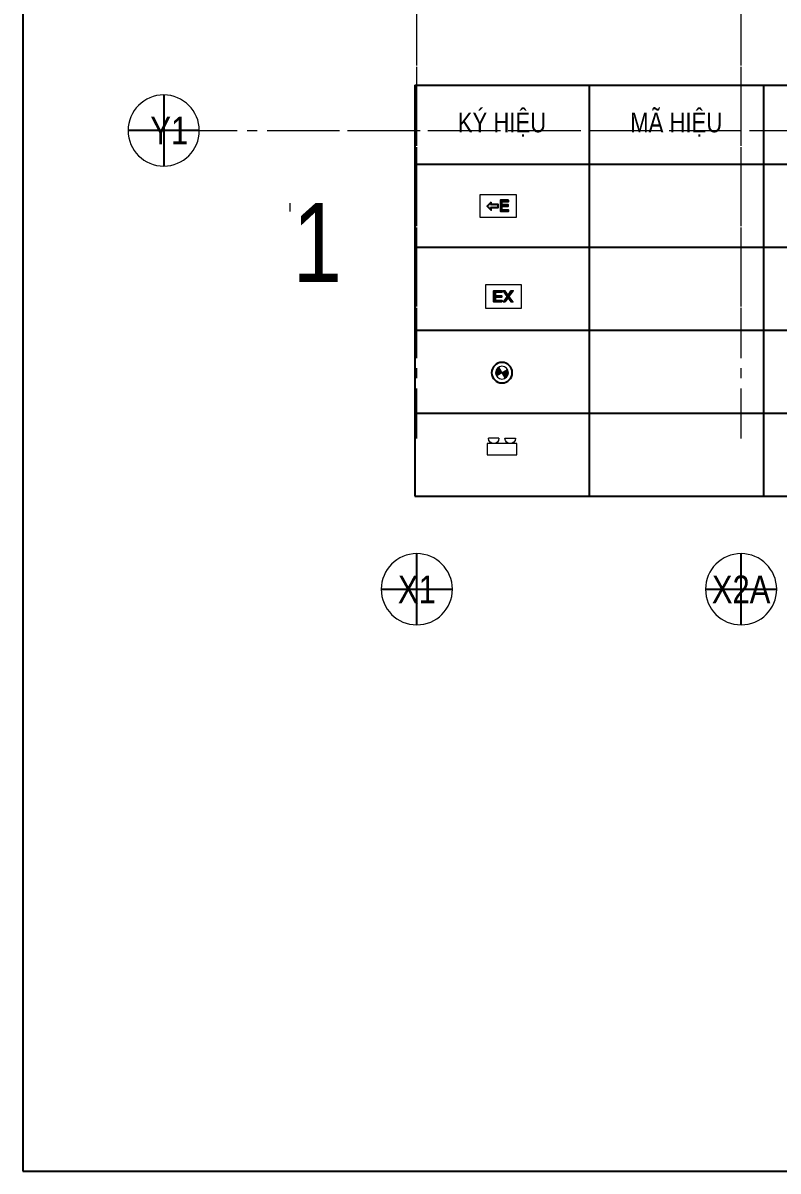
# Model space of a CAD drawing. Header units: millimetres. Extents: x -343543 to 400519, y -115663 to 104219.
# Drawn here: x -186312 to -176766, y -13156 to 1360 of the extents above; entities that cross this region are included whole.
import ezdxf
from ezdxf.enums import TextEntityAlignment as Align
from ezdxf.xclip import XClip

# ---------------------------------------------------------------- set-up
doc = ezdxf.new("R2010")
doc.units = ezdxf.units.MM
doc.header["$XCLIPFRAME"] = 0
doc.linetypes.add('XREF MAT BANG TUONG XAY$0$CENTER', pattern=[50.8, 31.75, -6.35, 6.35, -6.35])
doc.layers.get('0').update_dxf_attribs({"color": 231, "lineweight": 0})
doc.layers.get('DefPoints').update_dxf_attribs({"color": 191})
for name, color, linetype, lineweight in [('1-INNO-E-Emergency', 1, 'EME', 5), ('A-SYMBOLS', 10, 'Continuous', 13), ('E-Emergency', 1, 'EME', 5), ('E-EX', 3, 'Continuous', 25), ('XREF MAT BANG TUONG XAY$0$00.xref_IKIGAI_Truc$0$A-SYMBOLS', 8, 'Continuous', 13), ('XREF MAT BANG TUONG XAY$0$A-GRID', 8, 'XREF MAT BANG TUONG XAY$0$CENTER', 15)]:
    doc.layers.add(name, color=color, linetype=linetype, lineweight=lineweight)
doc.layers.add('A-TEXT', color=255, linetype='Continuous')
doc.styles.add('ROMANSssss', font='vntimeh.shx', dxfattribs={"width": 0.7})
doc.styles.add('VTK_Arial', font='arial.ttf', dxfattribs={"width": 0.8})
doc.styles.add('XREF MAT BANG TUONG XAY$0$00.xref_IKIGAI_Truc$0$VTK_Arial_3.5 mm', font='arial.ttf', dxfattribs={"width": 0.8, "height": 3.5})
doc.styles.add('XREF MAT BANG TUONG XAY$0$xref_IKIGAI_Cot$0$Dce_Text', font='arial.ttf', dxfattribs={"width": 0.8})
doc.linetypes.add('EME', pattern='A,2463.214661,-165.6529,["E",ROMANSssss,S=300,R=360,X=0,Y=-153.361507],-321.423057,2528.257516', length=5478.548134)

# ---------------------------------------------------------------- blocks, each defined once
blk = doc.blocks.new('*U131')
at = {"color": 8}
blk.add_circle((0, 0), 4.5, dxfattribs=at)
at = {"layer": 'DefPoints', "color": 8}
for p, q in [((0, 4.5), (0, -4.5)), ((-4.5, 0), (4.5, 0))]:
    blk.add_line(p, q, dxfattribs=at)
at = {"color": 8, "style": 'XREF MAT BANG TUONG XAY$0$00.xref_IKIGAI_Truc$0$VTK_Arial_3.5 mm', "width": 0.8}
blk.add_attdef('X12', text='', height=3.5, dxfattribs=at).set_placement((0, 0), align=Align.MIDDLE_CENTER)
blk = doc.blocks.new('XREF MAT BANG TUONG XAY$0$00.xref_IKIGAI_Truc')
at = {"layer": 'XREF MAT BANG TUONG XAY$0$A-GRID', "color": 8, "ltscale": 20}
for points in [[(0, -3895), (0, 22924.4)], [(4100, -3895), (4100, 10635.4)], [(-2907.5, 0), (42750, 0)]]:
    blk.add_lwpolyline(points, dxfattribs=at)
at = {"layer": 'XREF MAT BANG TUONG XAY$0$00.xref_IKIGAI_Truc$0$A-SYMBOLS', "color": 8}
ref = blk.add_blockref('*U131', (-3200, 0), dxfattribs=dict(at, xscale=-100, yscale=100, zscale=100))
ref.add_attrib('X12', 'Y1', dxfattribs={"layer": '0', "height": 350, "style": 'XREF MAT BANG TUONG XAY$0$00.xref_IKIGAI_Truc$0$VTK_Arial_3.5 mm', "width": 0.8}).set_placement((-3129.3, 0), align=Align.MIDDLE_CENTER)
ref = blk.add_blockref('*U131', (0, -5800), dxfattribs=dict(at, xscale=-100, yscale=100, zscale=100, rotation=180))
ref.add_attrib('X12', 'X1', dxfattribs={"layer": '0', "height": 350, "style": 'XREF MAT BANG TUONG XAY$0$00.xref_IKIGAI_Truc$0$VTK_Arial_3.5 mm', "width": 0.8}).set_placement((0, -5801.4), align=Align.MIDDLE_CENTER)
ref = blk.add_blockref('*U131', (4100, -5800), dxfattribs=dict(at, xscale=-100, yscale=100, zscale=100, rotation=180))
ref.add_attrib('X12', 'X2A', dxfattribs={"layer": '0', "height": 350, "style": 'XREF MAT BANG TUONG XAY$0$00.xref_IKIGAI_Truc$0$VTK_Arial_3.5 mm', "width": 0.8}).set_placement((4100, -5801.4), align=Align.MIDDLE_CENTER)
blk = doc.blocks.new('XREF MAT BANG TUONG XAY$0$xref_IKIGAI_Cot')
at = {"layer": 'XREF MAT BANG TUONG XAY$0$A-GRID', "color": 8, "ltscale": 20}
for points in [[(0, -3895), (0, 22924.4)], [(4100, -3895), (4100, 10635.4)], [(-2907.5, 0), (42750, 0)]]:
    blk.add_lwpolyline(points, dxfattribs=at)
at = {"layer": 'DefPoints', "color": 8, "style": 'XREF MAT BANG TUONG XAY$0$xref_IKIGAI_Cot$0$Dce_Text', "width": 0.8}
blk.add_text('T1', height=1000, dxfattribs=at).set_placement((-1600.1, -1416.5), align=Align.MIDDLE_CENTER)
blk = doc.blocks.new('01.Xref _MB T1')
at = {"color": 8}
blk.add_lwpolyline([(-4979.15314, -13156.18578), (44420.84686, -13156.18578), (44420.84686, 26843.81422), (-4979.15314, 26843.81422)], close=True, dxfattribs=at)
blk.add_blockref('XREF MAT BANG TUONG XAY$0$00.xref_IKIGAI_Truc', (0.00011, 0), dxfattribs=at)
ref = blk.add_blockref('XREF MAT BANG TUONG XAY$0$xref_IKIGAI_Cot', (-0.00927, -0.00001), dxfattribs=at)
XClip(ref).set_block_clipping_path([(-1610.3425959283, -2225.6693134198), (41829.1295208634, 21555.8819575264)])
blk = doc.blocks.new('den mat ech')
at = {"layer": 'E-Emergency'}
for p, q in [((-75, 416), (-341, 416)), ((75, 416), (341, 416))]:
    blk.add_line(p, q, dxfattribs=at)
at = {"layer": 'E-Emergency', "flags": 128}
blk.add_lwpolyline([(-375, 283), (375, 283), (375, 0), (-375, 0)], close=True, dxfattribs=at)
at = {"layer": 'E-Emergency'}
for centre in [(-208, 416), (208, 416)]:
    blk.add_arc(centre, 133, 180, 0, dxfattribs=at)
blk = doc.blocks.new('Den downligh su co')
at = {"layer": '1-INNO-E-Emergency'}
h = blk.add_hatch(color=1, dxfattribs=at)
h.dxf.hatch_style = 1
h.paths.add_polyline_path([(-51, 51), (0, 0), (51, 51, 0.414214)])
h.paths.add_polyline_path([(0, 0), (-51, -51, 0.414214), (51, -51)])
at = {"layer": '1-INNO-E-Emergency', "color": 1}
for points in [[(-51, 51), (51, -51)], [(-51, -51), (51, 51)]]:
    blk.add_lwpolyline(points, dxfattribs=at)
blk.add_circle((0, 0), 72.5, dxfattribs=at)
at = {"layer": 'DefPoints', "ltscale": 5}
blk.add_circle((0, 0), 117, dxfattribs=at)
blk = doc.blocks.new('ĐÈN EXIT CHỈ HƯỚNG')
at = {"lineweight": 9}
h = blk.add_hatch(color=256, dxfattribs=at)
h.paths.add_polyline_path([(-18, -65), (78, -65), (78, -49), (0, -49), (0, -8), (73, -8), (73, 7), (0, 7), (0, 53), (78, 53), (78, 68), (-18, 68)])
h.paths.add_polyline_path([(-130, -43), (-131, -13), (-45, -13), (-45, 22), (-131, 22), (-131, 55), (-180, 6)])
blk.add_line((-45, 22), (-45, -13))
at = {"lineweight": 15, "flags": 128}
blk.add_lwpolyline([(173, -136), (173, 144), (-262, 144), (-262, -136)], close=True, dxfattribs=at)
at = {"flags": 128}
for points in [[(-131, -43), (-180, 6), (-131, 55), (-131, 22), (-45, 22), (-45, -13), (-131, -13)], [(78, -65), (-18, -65), (-18, 68), (78, 68), (78, 53), (0, 53), (0, 7), (73, 7), (73, -8), (0, -8), (0, -49), (78, -49)]]:
    blk.add_lwpolyline(points, close=True, dxfattribs=at)
blk = doc.blocks.new('KH VIDIFI NHA XE_dwg_KH VIDIFI NHA XE_dwg_INNO_E_ĐÈN_EXIT THOÁT HIỂM1 - ELC_EmergencyExit-1904534-MẶT BẰNG ĐÈN EXIT_ SỰ CỐ TẦNG HẦM-2156726-DANH MỤC KÝ HIỆU SỬ DỤNG TRONG BẢN VẼ-2855094-KÍ HIỆU BẢN VẼ')
h = blk.add_hatch(color=256)
h.paths.add_polyline_path([(-75, 122), (-1, 122), (-1, 110), (-62, 110), (-62, 79), (-5, 79), (-5, 67), (-62, 67), (-62, 32), (-1, 32), (-1, 20), (-75, 20)], flags=0)
h.paths.add_polyline_path([(30, 122), (57, 84), (86, 122), (101, 122), (65, 74), (104, 20), (87, 20), (57, 63), (26, 20), (10, 20), (49, 73), (14, 122)], flags=0)
at = {"lineweight": 15, "flags": 128}
blk.add_lwpolyline([(182, 180), (182, -36), (-154, -36), (-154, 180)], close=True, dxfattribs=at)
at = {"flags": 128}
for points in [[(-1, 122), (-75, 122), (-75, 20), (-1, 20), (-1, 32), (-62, 32), (-62, 67), (-5, 67), (-5, 79), (-62, 79), (-62, 110), (-1, 110)], [(30, 122), (14, 122), (49, 73), (10, 20), (26, 20), (57, 63), (87, 20), (104, 20), (65, 74), (101, 122), (86, 122), (57, 84)]]:
    blk.add_lwpolyline(points, close=True, dxfattribs=at)

msp = doc.modelspace()

# ---------------------------------------------------------------- block references
at = {"layer": 'A-SYMBOLS'}
msp.add_blockref('01.Xref _MB T1', (-181333.1, 0), dxfattribs=at)

# ---------------------------------------------------------------- next in the draw order: linework, layer by layer
at = {"layer": 'A-TEXT'}
for p, q in [((-181358.5, 574.9), (-170173.5, 574.9)), ((-181358.5, 574.9), (-181358.5, -4624.4)), ((-179154.9, 574.9), (-179154.9, -4624.4)), ((-176951.4, 574.9), (-176951.4, -4624.4)), ((-181358.5, -425.1), (-170173.5, -425.1)), ((-181358.5, -1474.9), (-170173.5, -1474.9)), ((-181358.5, -2524.8), (-170173.5, -2524.8)), ((-181358.5, -3574.6), (-170173.5, -3574.6)), ((-181358.5, -4624.4), (-170173.5, -4624.4))]:
    msp.add_line(p, q, dxfattribs=at)
at = {"layer": 'DefPoints'}
msp.add_lwpolyline([(-186312.2, -13156.2), (-136912.2, -13156.2), (-136912.2, 26843.8), (-186312.2, 26843.8)], close=True, dxfattribs=at)

# ---------------------------------------------------------------- next in the draw order: block references
at = {"layer": '1-INNO-E-Emergency', "xscale": -1.112275862068965, "yscale": 1.112275862068965, "zscale": 1.112275862068966, "rotation": 255.7726182171235}
msp.add_blockref('Den downligh su co', (-180256.7, -3062.1), dxfattribs=at)
at = {"layer": 'E-Emergency', "xscale": -0.4999999999999998, "yscale": 0.4999999999999998, "zscale": 0.4999999999999998}
msp.add_blockref('den mat ech', (-180256.7, -4099.5), dxfattribs=at)
at = {"layer": 'E-EX', "color": 3, "true_color": 0x00ff00, "xscale": -1.050000000000056, "yscale": 1.050000000000056, "zscale": 1.050000000000056, "rotation": 180}
msp.add_blockref('ĐÈN EXIT CHỈ HƯỚNG', (-180256.7, -950), dxfattribs=at)
at = {"layer": 'E-EX', "extrusion": (0, 0, -1), "xscale": 1.361250000000002, "yscale": 1.361250000000002, "zscale": 1.361250000000002, "rotation": 180}
msp.add_blockref('KH VIDIFI NHA XE_dwg_KH VIDIFI NHA XE_dwg_INNO_E_ĐÈN_EXIT THOÁT HIỂM1 - ELC_EmergencyExit-1904534-MẶT BẰNG ĐÈN EXIT_ SỰ CỐ TẦNG HẦM-2156726-DANH MỤC KÝ HIỆU SỬ DỤNG TRONG BẢN VẼ-2855094-KÍ HIỆU BẢN VẼ', (180256.7, -1999.8), dxfattribs=at)

# ---------------------------------------------------------------- next in the draw order: texts
at = {"layer": 'A-TEXT', "char_height": 250, "width": 1803.522, "attachment_point": 5, "style": 'VTK_Arial'}
for s, insert in [('KÝ HIỆU', (-180256.7, 74.9)), ('MÃ HIỆU', (-178053.2, 74.9))]:
    msp.add_mtext(s, dxfattribs=dict(at, insert=insert))

doc.saveas('drawing.dxf')
